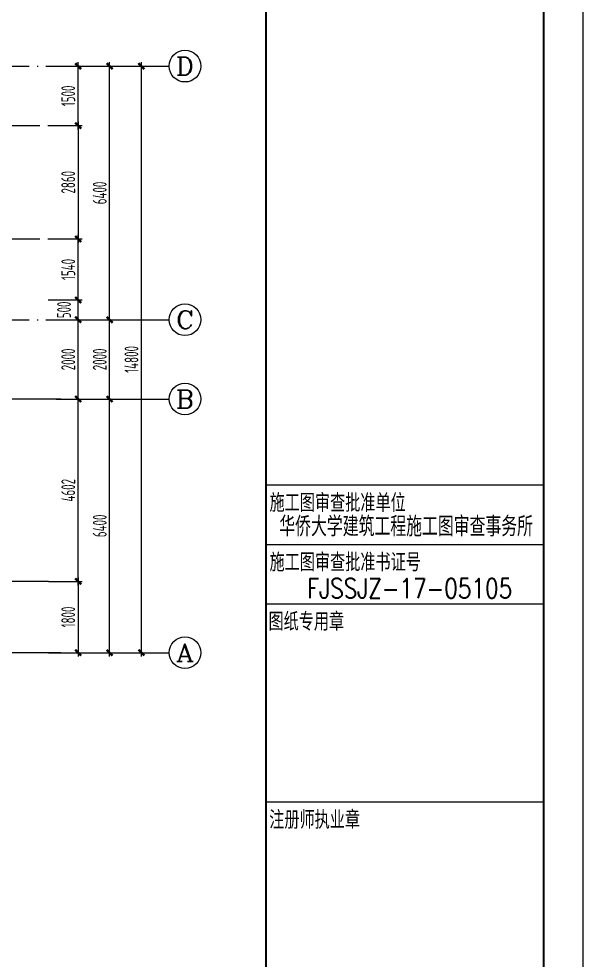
# Model space of a CAD drawing. Extents: x -472319 to -112444, y -516749 to -5704.
# Drawn here: x -242132 to -227895, y -193426 to -169673 of the extents above; entities that cross this region are included whole.
import ezdxf
from ezdxf.enums import TextEntityAlignment as Align

# ---------------------------------------------------------------- set-up
doc = ezdxf.new("R2010")
doc.units = 0
doc.header["$LTSCALE"] = 100
doc.header["$MEASUREMENT"] = 0
doc.linetypes.add('CENTER', pattern=[2, 1.25, -0.25, 0.25, -0.25])
doc.linetypes.add('DOTE', pattern=[2.42, 2, -0.2, 0.02, -0.2])
for name, color, linetype in [('AXIS', 3, 'Continuous'), ('AXIS_TEXT', 7, 'Continuous'), ('COLUMN', 9, 'Continuous'), ('DOTE', 1, 'CENTER'), ('FRAME', 3, 'Continuous'), ('PUB_TEXT', 7, 'Continuous'), ('填充', 8, 'Continuous'), ('第三道尺寸线', 4, 'Continuous')]:
    doc.layers.add(name, color=color, linetype=linetype)
doc.styles.add('_HZTXT', font='txt.shx', dxfattribs={"width": 0.35, "bigfont": 'hztxt.shx'})
doc.styles.add('_TCH_AXIS', font='COMPLEX', dxfattribs={"bigfont": 'GBCBIG'})
doc.styles.add('COMPLEX', font='COMPLEX')
doc.styles.add('FRAME', font='simhei.ttf', dxfattribs={"width": 0.7})
doc.styles.add('HZ', font='tssdeng.shx', dxfattribs={"width": 0.6, "height": 350, "bigfont": 'a.shx'})
doc.dimstyles.new('DIMN', dxfattribs={"dimtxt": 350, "dimasz": 150, "dimexe": 100, "dimexo": 100, "dimgap": 75, "dimtad": 1, "dimdec": 0, "dimzin": 0, "dimdsep": 46, "dimtxsty": 'HZ', "dimblk": 'ARCHTICK', "dimcen": 0.09, "dimdle": 100, "dimclrd": 3, "dimclre": 3, "dimclrt": 7, "dimazin": 2, "dimtfac": 1, "dimtdec": 0, "dimtmove": 2, "dimatfit": 3, "dimldrblk": 'ARCHTICK', "dimfxl": 1, "dimtolj": 1, "dimtzin": 0, "dimarcsym": 0})

# ---------------------------------------------------------------- blocks, each defined once
blk = doc.blocks.new('_ArchTick')
at = {"color": 0, "linetype": 'ByBlock', "const_width": 0.4}
blk.add_lwpolyline([(-0.5, -0.5), (0.5, 0.5)], dxfattribs=at)
blk = doc.blocks.new('*D974')
at = {"layer": 'AXIS', "color": 3, "lineweight": -2, "transparency": 16777216}
for p, q in [((-240975, -179267), (-239741, -179267)), ((-239841, -185767), (-239841, -179167)), ((-240975, -185667), (-239741, -185667))]:
    blk.add_line(p, q, dxfattribs=at)
at = {"layer": 'Defpoints', "color": 0, "transparency": 16777216}
for p in [(-241075, -179267), (-239841, -179267), (-241075, -185667)]:
    blk.add_point(p, dxfattribs=at)
at = {"layer": 'AXIS', "color": 3, "lineweight": -2, "transparency": 16777216, "xscale": 150, "yscale": 150, "zscale": 150}
for p, rotation in [((-239841, -179267), 90), ((-239841, -185667), 270)]:
    blk.add_blockref('_ArchTick', p, dxfattribs=dict(at, rotation=rotation))
at = {"layer": 'AXIS', "color": 7, "transparency": 16777216, "insert": (-240091, -182467), "char_height": 350, "attachment_point": 5, "rotation": 90, "style": 'HZ'}
blk.add_mtext('\\A1;6400', dxfattribs=at)
blk = doc.blocks.new('*D975')
at = {"layer": 'AXIS', "color": 3, "lineweight": -2, "transparency": 16777216}
for p, q in [((-239841, -179367), (-239841, -177167)), ((-240975, -177267), (-239741, -177267)), ((-240975, -179267), (-239741, -179267))]:
    blk.add_line(p, q, dxfattribs=at)
at = {"layer": 'Defpoints', "color": 0, "transparency": 16777216}
for p in [(-241075, -177267), (-239841, -177267), (-241075, -179267)]:
    blk.add_point(p, dxfattribs=at)
at = {"layer": 'AXIS', "color": 3, "lineweight": -2, "transparency": 16777216, "xscale": 150, "yscale": 150, "zscale": 150}
for p, rotation in [((-239841, -177267), 90), ((-239841, -179267), 270)]:
    blk.add_blockref('_ArchTick', p, dxfattribs=dict(at, rotation=rotation))
at = {"layer": 'AXIS', "color": 7, "transparency": 16777216, "insert": (-240091, -178267), "char_height": 350, "attachment_point": 5, "rotation": 90, "style": 'HZ'}
blk.add_mtext('\\A1;2000', dxfattribs=at)
blk = doc.blocks.new('*D976')
at = {"layer": 'AXIS', "color": 3, "lineweight": -2, "transparency": 16777216}
for p, q in [((-239841, -177367), (-239841, -170767)), ((-240975, -170867), (-239741, -170867)), ((-240975, -177267), (-239741, -177267))]:
    blk.add_line(p, q, dxfattribs=at)
at = {"layer": 'Defpoints', "color": 0, "transparency": 16777216}
for p in [(-241075, -170867), (-239841, -170867), (-241075, -177267)]:
    blk.add_point(p, dxfattribs=at)
at = {"layer": 'AXIS', "color": 3, "lineweight": -2, "transparency": 16777216, "xscale": 150, "yscale": 150, "zscale": 150}
for p, rotation in [((-239841, -170867), 90), ((-239841, -177267), 270)]:
    blk.add_blockref('_ArchTick', p, dxfattribs=dict(at, rotation=rotation))
at = {"layer": 'AXIS', "color": 7, "transparency": 16777216, "insert": (-240091, -174067), "char_height": 350, "attachment_point": 5, "rotation": 90, "style": 'HZ'}
blk.add_mtext('\\A1;6400', dxfattribs=at)
blk = doc.blocks.new('*D977')
at = {"layer": 'AXIS', "color": 3, "lineweight": -2, "transparency": 16777216}
for p, q in [((-239041, -185767), (-239041, -170767)), ((-240975, -170867), (-238941, -170867)), ((-240975, -185667), (-238941, -185667))]:
    blk.add_line(p, q, dxfattribs=at)
at = {"layer": 'Defpoints', "color": 0, "transparency": 16777216}
for p in [(-241075, -170867), (-239041, -170867), (-241075, -185667)]:
    blk.add_point(p, dxfattribs=at)
at = {"layer": 'AXIS', "color": 3, "lineweight": -2, "transparency": 16777216, "xscale": 150, "yscale": 150, "zscale": 150}
for p, rotation in [((-239041, -170867), 90), ((-239041, -185667), 270)]:
    blk.add_blockref('_ArchTick', p, dxfattribs=dict(at, rotation=rotation))
at = {"layer": 'AXIS', "color": 7, "transparency": 16777216, "insert": (-239291, -178267), "char_height": 350, "attachment_point": 5, "rotation": 90, "style": 'HZ'}
blk.add_mtext('\\A1;14800', dxfattribs=at)
blk = doc.blocks.new('_AXISO')
blk.add_circle((0, 0), 0.5)
at = {"layer": 'AXIS_TEXT', "style": 'COMPLEX', "width": 1.041667}
blk.add_attdef('A', text='', height=0.56, dxfattribs=at).set_placement((-0.25, -0.28), (0.25, -0.28), align=Align.FIT)
blk = doc.blocks.new('A$C20674F94')
at = {"layer": 'FRAME'}
for p, q in [((84100, 0), (84100, 59400)), ((76100, 58400), (76100, 1000)), ((83100, 1000), (83100, 58400)), ((83100, 32000), (76100, 32000)), ((83100, 30500), (76100, 30500)), ((83100, 29000), (76100, 29000)), ((83100, 24000), (76100, 24000))]:
    blk.add_line(p, q, dxfattribs=at)
at = {"layer": 'FRAME', "const_width": 50}
for points in [[(2500, 58400), (83100, 58400), (83100, 1000), (2500, 1000), (2500, 58400)], [(76100, 58400), (76100, 1000)]]:
    blk.add_lwpolyline(points, dxfattribs=at)
at = {"layer": 'FRAME', "style": 'FRAME', "width": 0.7}
for s, p in [('施工图审查批准单位', (76187, 31371)), ('施工图审查批准书证号', (76187, 29871)), ('图纸专用章', (76161, 28374)), ('注册师执业章', (76180, 23374))]:
    blk.add_text(s, height=400, dxfattribs=at).set_placement(p)
at = {"layer": 'PUB_TEXT', "style": '_HZTXT', "width": 0.8}
for s, p in [('华侨大学建筑工程施工图审查事务所', (76434, 30710)), ('FJSSJZ-17-05105', (77133, 29149))]:
    blk.add_text(s, height=500, dxfattribs=at).set_placement(p)
blk = doc.blocks.new('*D903')
at = {"layer": 'Defpoints', "color": 0, "transparency": 16777216}
for p in [(-241490, -175227), (-240636, -175227), (-241490, -176767)]:
    blk.add_point(p, dxfattribs=at)
at = {"layer": '填充', "color": 3, "lineweight": -2, "transparency": 16777216}
for p, q in [((-241390, -175227), (-240536, -175227)), ((-240636, -176867), (-240636, -175127)), ((-241390, -176767), (-240536, -176767))]:
    blk.add_line(p, q, dxfattribs=at)
at = {"layer": '填充', "color": 3, "lineweight": -2, "transparency": 16777216, "xscale": 150, "yscale": 150, "zscale": 150}
for p, rotation in [((-240636, -175227), 90), ((-240636, -176767), 270)]:
    blk.add_blockref('_ArchTick', p, dxfattribs=dict(at, rotation=rotation))
at = {"layer": '填充', "color": 7, "transparency": 16777216, "insert": (-240886, -175997), "char_height": 350, "attachment_point": 5, "rotation": 90, "style": 'HZ'}
blk.add_mtext('\\A1;1540', dxfattribs=at)
blk = doc.blocks.new('*D897')
at = {"layer": 'Defpoints', "color": 0, "transparency": 16777216}
for p in [(-241293, -179267), (-240636, -179267), (-241293, -183869)]:
    blk.add_point(p, dxfattribs=at)
at = {"layer": '第三道尺寸线', "color": 3, "lineweight": -2, "transparency": 16777216}
for p, q in [((-241193, -179267), (-240536, -179267)), ((-240636, -183969), (-240636, -179167)), ((-241193, -183869), (-240536, -183869))]:
    blk.add_line(p, q, dxfattribs=at)
at = {"layer": '第三道尺寸线', "color": 3, "lineweight": -2, "transparency": 16777216, "xscale": 150, "yscale": 150, "zscale": 150}
for p, rotation in [((-240636, -179267), 90), ((-240636, -183869), 270)]:
    blk.add_blockref('_ArchTick', p, dxfattribs=dict(at, rotation=rotation))
at = {"layer": '第三道尺寸线', "color": 7, "transparency": 16777216, "insert": (-240886, -181568), "char_height": 350, "attachment_point": 5, "rotation": 90, "style": 'HZ'}
blk.add_mtext('\\A1;4602', dxfattribs=at)
blk = doc.blocks.new('*D898')
at = {"layer": 'Defpoints', "color": 0, "transparency": 16777216}
for p in [(-241293, -177267), (-240636, -177267), (-241293, -179267)]:
    blk.add_point(p, dxfattribs=at)
at = {"layer": '第三道尺寸线', "color": 3, "lineweight": -2, "transparency": 16777216}
for p, q in [((-240636, -179367), (-240636, -177167)), ((-241193, -177267), (-240536, -177267)), ((-241193, -179267), (-240536, -179267))]:
    blk.add_line(p, q, dxfattribs=at)
at = {"layer": '第三道尺寸线', "color": 3, "lineweight": -2, "transparency": 16777216, "xscale": 150, "yscale": 150, "zscale": 150}
for p, rotation in [((-240636, -177267), 90), ((-240636, -179267), 270)]:
    blk.add_blockref('_ArchTick', p, dxfattribs=dict(at, rotation=rotation))
at = {"layer": '第三道尺寸线', "color": 7, "transparency": 16777216, "insert": (-240886, -178267), "char_height": 350, "attachment_point": 5, "rotation": 90, "style": 'HZ'}
blk.add_mtext('\\A1;2000', dxfattribs=at)
blk = doc.blocks.new('*D899')
at = {"layer": 'Defpoints', "color": 0, "transparency": 16777216}
for p in [(-241293, -176767), (-240636, -176767), (-241293, -177267)]:
    blk.add_point(p, dxfattribs=at)
at = {"layer": '第三道尺寸线', "color": 3, "lineweight": -2, "transparency": 16777216}
for p, q in [((-240636, -177367), (-240636, -176667)), ((-241193, -176767), (-240536, -176767)), ((-241193, -177267), (-240536, -177267))]:
    blk.add_line(p, q, dxfattribs=at)
at = {"layer": '第三道尺寸线', "color": 3, "lineweight": -2, "transparency": 16777216, "xscale": 150, "yscale": 150, "zscale": 150}
for p, rotation in [((-240636, -176767), 90), ((-240636, -177267), 270)]:
    blk.add_blockref('_ArchTick', p, dxfattribs=dict(at, rotation=rotation))
at = {"layer": '第三道尺寸线', "color": 7, "transparency": 16777216, "insert": (-240992, -177017), "char_height": 350, "attachment_point": 5, "rotation": 90, "style": 'HZ'}
blk.add_mtext('\\A1;500', dxfattribs=at)
blk = doc.blocks.new('*D970')
at = {"layer": 'Defpoints', "color": 0, "transparency": 16777216}
for p in [(-241490, -170867), (-240636, -170867), (-241490, -172367)]:
    blk.add_point(p, dxfattribs=at)
at = {"layer": '填充', "color": 3, "lineweight": -2, "transparency": 16777216}
for p, q in [((-240636, -172467), (-240636, -170767)), ((-241390, -170867), (-240536, -170867)), ((-241390, -172367), (-240536, -172367))]:
    blk.add_line(p, q, dxfattribs=at)
at = {"layer": '填充', "color": 3, "lineweight": -2, "transparency": 16777216, "xscale": 150, "yscale": 150, "zscale": 150}
for p, rotation in [((-240636, -170867), 90), ((-240636, -172367), 270)]:
    blk.add_blockref('_ArchTick', p, dxfattribs=dict(at, rotation=rotation))
at = {"layer": '填充', "color": 7, "transparency": 16777216, "insert": (-240886, -171617), "char_height": 350, "attachment_point": 5, "rotation": 90, "style": 'HZ'}
blk.add_mtext('\\A1;1500', dxfattribs=at)
blk = doc.blocks.new('*D971')
at = {"layer": 'Defpoints', "color": 0, "transparency": 16777216}
for p in [(-241390, -172367), (-241390, -175227), (-240636, -175227)]:
    blk.add_point(p, dxfattribs=at)
at = {"layer": '填充', "color": 3, "lineweight": -2, "transparency": 16777216}
for p, q in [((-241290, -172367), (-240536, -172367)), ((-240636, -172267), (-240636, -175327)), ((-241290, -175227), (-240536, -175227))]:
    blk.add_line(p, q, dxfattribs=at)
at = {"layer": '填充', "color": 3, "lineweight": -2, "transparency": 16777216, "xscale": 150, "yscale": 150, "zscale": 150}
for p, rotation in [((-240636, -172367), 90), ((-240636, -175227), 270)]:
    blk.add_blockref('_ArchTick', p, dxfattribs=dict(at, rotation=rotation))
at = {"layer": '填充', "color": 7, "transparency": 16777216, "insert": (-240886, -173797), "char_height": 350, "attachment_point": 5, "rotation": 90, "style": 'HZ'}
blk.add_mtext('\\A1;2860', dxfattribs=at)
blk = doc.blocks.new('*D1033')
at = {"layer": 'COLUMN', "color": 3, "lineweight": -2, "transparency": 16777216}
for p, q in [((-240636, -183767), (-240636, -185767)), ((-241386, -183867), (-240536, -183867)), ((-241386, -185667), (-240536, -185667))]:
    blk.add_line(p, q, dxfattribs=at)
at = {"layer": 'Defpoints', "color": 0, "transparency": 16777216}
for p in [(-241486, -183867), (-241486, -185667), (-240636, -185667)]:
    blk.add_point(p, dxfattribs=at)
at = {"layer": 'COLUMN', "color": 3, "lineweight": -2, "transparency": 16777216, "xscale": 150, "yscale": 150, "zscale": 150}
for p, rotation in [((-240636, -183867), 90), ((-240636, -185667), 270)]:
    blk.add_blockref('_ArchTick', p, dxfattribs=dict(at, rotation=rotation))
at = {"layer": 'COLUMN', "color": 7, "transparency": 16777216, "insert": (-240886, -184767), "char_height": 350, "attachment_point": 5, "rotation": 90, "style": 'HZ'}
blk.add_mtext('\\A1;1800', dxfattribs=at)

msp = doc.modelspace()

# ---------------------------------------------------------------- linework, layer by layer
at = {"layer": 'AXIS'}
for p, q in [((-241075.018, -170866.89), (-238341.018, -170866.89)), ((-241075.018, -177266.89), (-238341.018, -177266.89)), ((-241075.018, -179266.89), (-238341.018, -179266.89)), ((-241075.018, -185666.89), (-238341.018, -185666.89))]:
    msp.add_line(p, q, dxfattribs=at)
at = {"layer": 'DOTE', "linetype": 'DOTE', "ltscale": 10}
for p, q in [((-304367.647, -170866.89), (-241075.018, -170866.89)), ((-246018.829, -172366.89), (-241075.018, -172366.89)), ((-246018.829, -175226.89), (-241075.018, -175226.89)), ((-304367.647, -177266.89), (-241075.018, -177266.89)), ((-241075.018, -179266.89), (-304367.647, -179266.89)), ((-241385.5, -183867.371), (-299693.829, -183867.371)), ((-241075.018, -185666.89), (-304367.647, -185666.89))]:
    msp.add_line(p, q, dxfattribs=at)

# ---------------------------------------------------------------- block references
at = {"layer": 'AXIS'}
ref = msp.add_blockref('_AXISO', (-237941.018, -170866.89), dxfattribs=dict(at, xscale=800, yscale=800, zscale=800))
ref.add_attrib('A', 'D', dxfattribs={"layer": 'AXIS_TEXT', "height": 452.548, "style": '_TCH_AXIS', "width": 1.235294}).set_placement((-238167.292, -171093.165), (-237714.744, -171093.165), align=Align.FIT)
ref = msp.add_blockref('_AXISO', (-237941.018, -177266.89), dxfattribs=dict(at, xscale=800, yscale=800, zscale=800))
ref.add_attrib('A', 'C', dxfattribs={"layer": 'AXIS_TEXT', "height": 452.548, "style": '_TCH_AXIS', "width": 1.4}).set_placement((-238167.292, -177493.165), (-237714.744, -177493.165), align=Align.FIT)
ref = msp.add_blockref('_AXISO', (-237941.018, -179266.89), dxfattribs=dict(at, xscale=800, yscale=800, zscale=800))
ref.add_attrib('A', 'B', dxfattribs={"layer": 'AXIS_TEXT', "height": 452.548, "style": '_TCH_AXIS', "width": 1.235294}).set_placement((-238167.292, -179493.165), (-237714.744, -179493.165), align=Align.FIT)
ref = msp.add_blockref('_AXISO', (-237941.018, -185666.89), dxfattribs=dict(at, xscale=800, yscale=800, zscale=800))
ref.add_attrib('A', 'A', dxfattribs={"layer": 'AXIS_TEXT', "height": 452.548, "style": '_TCH_AXIS', "width": 1.166667}).set_placement((-238167.292, -185893.165), (-237714.744, -185893.165), align=Align.FIT)
at = {"layer": '填充'}
msp.add_blockref('A$C20674F94', (-311995, -213442.5), dxfattribs=at)

# ---------------------------------------------------------------- dimensions: what is measured, and where the dimension line sits
at = {"layer": 'AXIS'}
for p1, p2, distance, picture, middle in [((-241075.018, -177266.89), (-241075.018, -170866.89), -1234, '*D976', (-240091.018, -174066.89)), ((-241075.018, -185666.89), (-241075.018, -170866.89), -2034, '*D977', (-239291.018, -178266.89)), ((-241075.018, -179266.89), (-241075.018, -177266.89), -1234, '*D975', (-240091.018, -178266.89)), ((-241075.018, -185666.89), (-241075.018, -179266.89), -1234, '*D974', (-240091.018, -182466.89))]:
    dim = msp.add_aligned_dim(p1=p1, p2=p2, distance=distance, dimstyle='DIMN', dxfattribs=at)
    dim.commit()
    dim.dimension.update_dxf_attribs({"geometry": picture, "text_midpoint": middle})
at = {"layer": 'COLUMN', "color": 7}
dim = msp.add_linear_dim(base=(-240636, -185666.89), p1=(-241485.5, -183867.371), p2=(-241485.5, -185666.89), angle=90, dimstyle='DIMN', override={"dimfxl": 100}, dxfattribs=at)
dim.commit()
dim.dimension.update_dxf_attribs({"geometry": '*D1033', "text_midpoint": (-240886, -184767.131)})
at = {"layer": '填充', "color": 7}
for base, p1, p2, picture, middle in [((-240636, -170866.89), (-241490, -172366.89), (-241490, -170866.89), '*D970', (-240886, -171616.89)), ((-240636, -175226.89), (-241390, -172366.89), (-241390, -175226.89), '*D971', (-240886, -173796.89)), ((-240636, -175226.89), (-241490, -176766.891), (-241490, -175226.89), '*D903', (-240886, -175996.891))]:
    dim = msp.add_linear_dim(base=base, p1=p1, p2=p2, angle=90, dimstyle='DIMN', override={"dimfxl": 100}, dxfattribs=at)
    dim.commit()
    dim.dimension.update_dxf_attribs({"geometry": picture, "text_midpoint": middle})
at = {"layer": '第三道尺寸线'}
dim = msp.add_linear_dim(base=(-240636, -176766.891), p1=(-241293.236, -177266.891), p2=(-241293.236, -176766.891), angle=90, dimstyle='DIMN', dxfattribs=at)
dim.commit()
dim.dimension.update_dxf_attribs({"geometry": '*D899', "text_midpoint": (-240992.408, -177016.891), "dimtype": 161})
for p1, p2, picture, middle in [((-241293.236, -179266.891), (-241293.236, -177266.891), '*D898', (-240886, -178266.891)), ((-241293.236, -183868.892), (-241293.236, -179266.891), '*D897', (-240886, -181567.892))]:
    dim = msp.add_aligned_dim(p1=p1, p2=p2, distance=-657.236, dimstyle='DIMN', dxfattribs=at)
    dim.commit()
    dim.dimension.update_dxf_attribs({"geometry": picture, "text_midpoint": middle})

doc.saveas('drawing.dxf')
